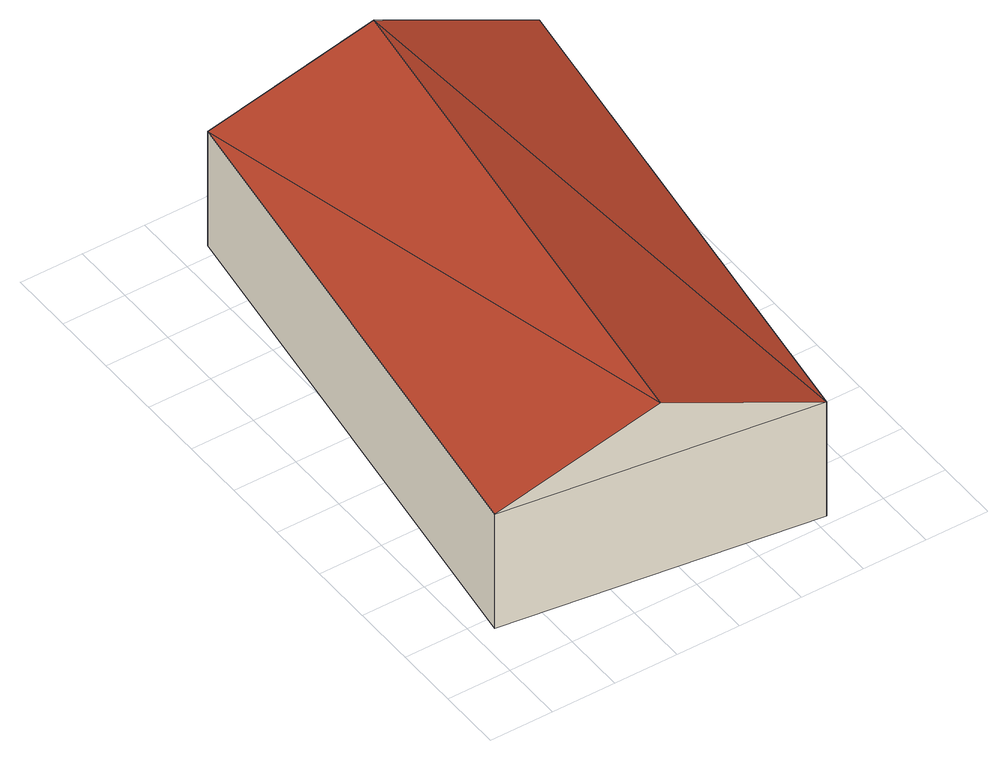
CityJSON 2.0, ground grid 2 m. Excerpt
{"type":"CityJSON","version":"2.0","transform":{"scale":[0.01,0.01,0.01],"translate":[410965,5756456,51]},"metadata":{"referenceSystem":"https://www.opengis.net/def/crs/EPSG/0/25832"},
"CityObjects":{
"building1":{"type":"Building","attributes":{"Gemeindeschluessel":"05515000","Geometrietyp2DReferenz":"3000","function":"31001_2700","roofType":"3100","measuredHeight":6.05},"geometry":[{"type":"Solid","lod":"2","boundaries":[[[[0,1,2,3]],[[4,5,1,0]],[[6,7,5,4]],[[3,2,7,6]],[[0,8,4]],[[6,9,3]],[[0,3,9]],[[9,8,0]],[[8,9,6]],[[6,4,8]],[[1,5,7,2]]]],"semantics":{"surfaces":[{"type":"WallSurface"},{"type":"RoofSurface"},{"type":"GroundSurface"}],"values":[[0,0,0,0,0,0,1,1,1,1,2]]}}]}
},
"vertices":[
[1038,28,458],[1038,28,51],[1267,1705,51],[1267,1705,458],[61,158,458],[61,158,51],[292,1839,458],[292,1839,51],[549,93,656],[780,1772,656]
]}
